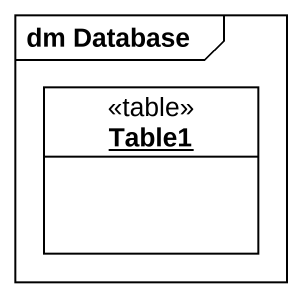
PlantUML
@startuml
mainframe dm Database
hide circle
hide empty members
object Table1 <<table>>
@enduml
